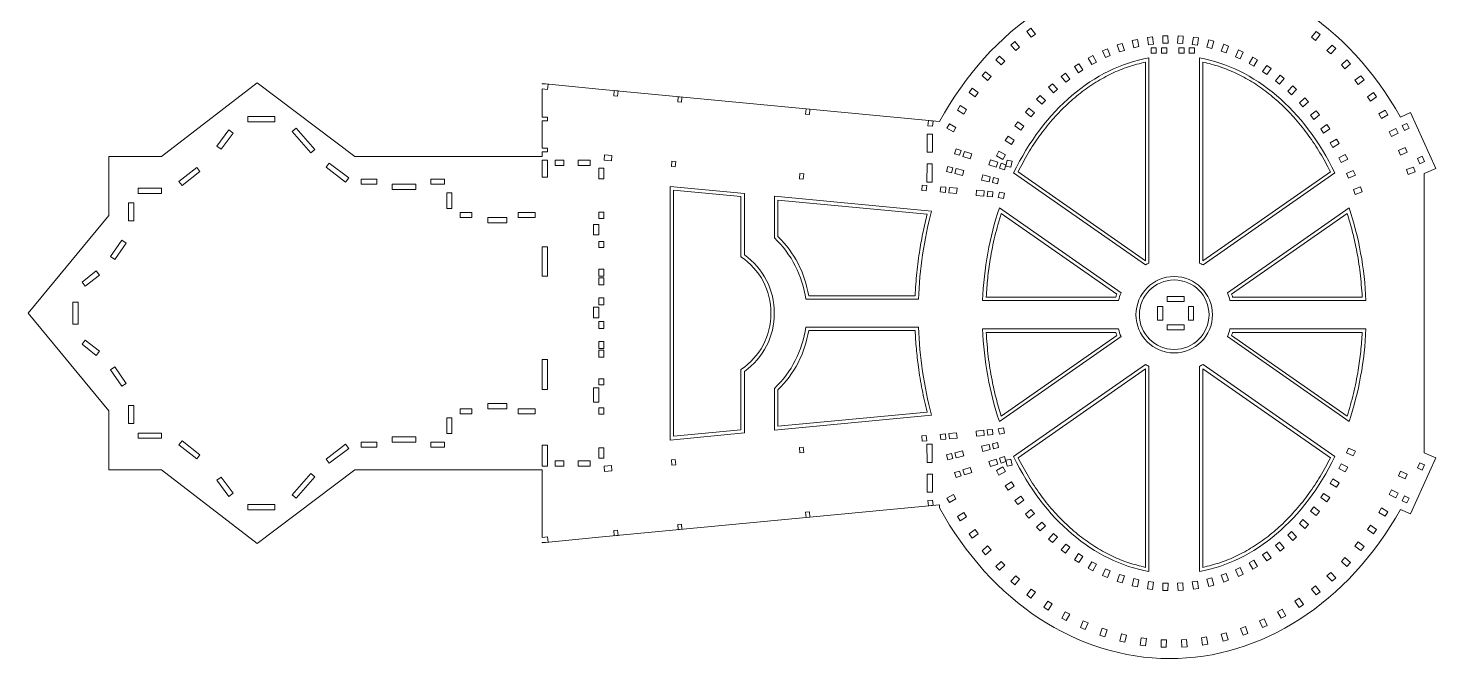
# Model space of a CAD drawing. Header units: millimetres. Extents: x -287 to 524, y -313 to 557.
# Drawn here: x -287 to 524, y -313 to 51 of the extents above; entities that cross this region are included whole.
import ezdxf

# ---------------------------------------------------------------- set-up
doc = ezdxf.new("R2010")
doc.units = ezdxf.units.MM

msp = doc.modelspace()

# ---------------------------------------------------------------- linework, layer by layer
at = {"color": 7, "linetype": 'Continuous', "lineweight": 15}
for p, q in [((288.62, 48.88), (291.01, 50.71)), ((291.2, 45.51), (288.62, 48.88)), ((291.01, 50.71), (293.59, 47.33)), ((452.53, 45.6), (455.23, 48.89)), ((455.23, 48.89), (457.55, 46.99)), ((279.41, 41.02), (281.65, 43.02)), ((282.24, 37.85), (279.41, 41.02)), ((281.65, 43.02), (284.48, 39.85)), ((293.59, 47.33), (291.2, 45.51)), ((340.72, 41.04), (343.57, 41.96)), ((342.02, 37), (340.72, 41.04)), ((343.57, 41.96), (344.88, 37.92)), ((349.34, 43.62), (352.27, 44.28)), ((350.27, 39.48), (349.34, 43.62)), ((352.27, 44.28), (353.2, 40.13)), ((358.09, 45.38), (361.06, 45.76)), ((358.62, 41.16), (358.09, 45.38)), ((361.6, 41.54), (358.62, 41.16)), ((361.06, 45.76), (361.6, 41.54)), ((366.91, 46.29), (369.91, 46.38)), ((367.04, 42.04), (366.91, 46.29)), ((370.04, 42.13), (367.04, 42.04)), ((369.91, 46.38), (370.04, 42.13)), ((375.49, 42.11), (375.77, 46.35)), ((378.48, 41.91), (375.49, 42.11)), ((375.77, 46.35), (378.76, 46.16)), ((378.76, 46.16), (378.48, 41.91)), ((383.93, 41.37), (384.61, 45.56)), ((386.89, 40.89), (383.93, 41.37)), ((384.61, 45.56), (387.57, 45.08)), ((387.57, 45.08), (386.89, 40.89)), ((392.31, 39.81), (393.39, 43.93)), ((393.39, 43.93), (396.29, 43.17)), ((396.29, 43.17), (395.21, 39.05)), ((400.6, 37.45), (402.05, 41.45)), ((402.05, 41.45), (404.87, 40.42)), ((454.85, 43.7), (452.53, 45.6)), ((457.55, 46.99), (454.85, 43.7)), ((461.49, 37.93), (464.42, 41.01)), ((464.42, 41.01), (466.59, 38.93)), ((270.8, 32.49), (272.89, 34.64)), ((273.85, 29.53), (270.8, 32.49)), ((272.89, 34.64), (275.94, 31.68)), ((284.48, 39.85), (282.24, 37.85)), ((324.04, 33.48), (326.68, 34.89)), ((326.03, 29.73), (324.04, 33.48)), ((326.68, 34.89), (328.68, 31.14)), ((332.27, 37.65), (335.03, 38.83)), ((333.93, 33.74), (332.27, 37.65)), ((336.69, 34.92), (333.93, 33.74)), ((335.03, 38.83), (336.69, 34.92)), ((344.88, 37.92), (342.02, 37)), ((353.2, 40.13), (350.27, 39.48)), ((358.97, -84.72), (358.97, 33.6)), ((363.17, 39.39), (360.17, 39.39)), ((360.17, 39.39), (360.17, 36.39)), ((360.17, 36.39), (363.17, 36.39)), ((363.17, 36.39), (363.17, 39.39)), ((369.17, 39.39), (366.17, 39.39)), ((366.17, 39.39), (366.17, 36.39)), ((366.17, 36.39), (369.17, 36.39)), ((369.17, 36.39), (369.17, 39.39)), ((379.17, 39.39), (376.17, 39.39)), ((376.17, 39.39), (376.17, 36.39)), ((376.17, 36.39), (379.17, 36.39)), ((379.17, 36.39), (379.17, 39.39)), ((385.17, 39.39), (382.17, 39.39)), ((382.17, 39.39), (382.17, 36.39)), ((382.17, 36.39), (385.17, 36.39)), ((385.17, 36.39), (385.17, 39.39)), ((388.07, 33.6), (388.07, -84.72)), ((395.21, 39.05), (392.31, 39.81)), ((403.42, 36.43), (400.6, 37.45)), ((404.87, 40.42), (403.42, 36.43)), ((408.75, 34.3), (410.55, 38.15)), ((411.46, 33.03), (408.75, 34.3)), ((410.55, 38.15), (413.27, 36.88)), ((413.27, 36.88), (411.46, 33.03)), ((416.7, 30.38), (418.83, 34.06)), ((418.83, 34.06), (421.43, 32.56)), ((421.43, 32.56), (419.3, 28.88)), ((463.66, 35.86), (461.49, 37.93)), ((466.59, 38.93), (463.66, 35.86)), ((469.87, 29.6), (473.02, 32.45)), ((473.02, 32.45), (475.03, 30.23)), ((262.8, 23.35), (264.73, 25.64)), ((264.73, 25.64), (267.98, 22.9)), ((275.94, 31.68), (273.85, 29.53)), ((308.43, 22.95), (310.81, 24.77)), ((310.81, 24.77), (313.39, 21.39)), ((316.08, 28.57), (318.6, 30.19)), ((318.38, 24.99), (316.08, 28.57)), ((320.9, 26.62), (318.38, 24.99)), ((318.6, 30.19), (320.9, 26.62)), ((328.68, 31.14), (326.03, 29.73)), ((356.97, -83.39), (356.97, 31.17)), ((390.07, 31.17), (390.07, -83.39)), ((419.3, 28.88), (416.7, 30.38)), ((424.42, 25.72), (426.84, 29.21)), ((426.88, 24.01), (424.42, 25.72)), ((426.84, 29.21), (429.31, 27.5)), ((429.31, 27.5), (426.88, 24.01)), ((471.88, 27.37), (469.87, 29.6)), ((475.03, 30.23), (471.88, 27.37)), ((-154.77, 19.26), (-209.92, -23.19)), ((-98.43, -23.19), (-154.77, 19.26)), ((9.46, 18.79), (9.46, 18.7)), ((42.03, 15.61), (9.46, 18.79)), ((12.81, 18.38), (9.46, 18.7)), ((12.52, 15.39), (12.81, 18.38)), ((266.05, 20.61), (262.8, 23.35)), ((267.98, 22.9), (266.05, 20.61)), ((301.14, 16.67), (303.38, 18.66)), ((303.97, 13.49), (301.14, 16.67)), ((303.38, 18.66), (306.21, 15.49)), ((311.01, 19.57), (308.43, 22.95)), ((313.39, 21.39), (311.01, 19.57)), ((431.85, 20.35), (434.54, 23.64)), ((434.17, 18.45), (431.85, 20.35)), ((436.86, 21.74), (434.17, 18.45)), ((434.54, 23.64), (436.86, 21.74)), ((438.95, 14.33), (441.88, 17.4)), ((441.88, 17.4), (444.05, 15.33)), ((477.65, 20.66), (481, 23.29)), ((479.51, 18.3), (477.65, 20.66)), ((482.85, 20.93), (479.51, 18.3)), ((481, 23.29), (482.85, 20.93)), ((9.46, 15.69), (9.46, -0.5)), ((9.46, 15.69), (12.52, 15.39)), ((42.03, 15.59), (42.03, 15.61)), ((42.03, 15.59), (238.34, -3.15)), ((50.95, 14.73), (50.67, 11.75)), ((50.67, 11.75), (52.85, 11.54)), ((53.13, 14.53), (50.95, 14.73)), ((52.85, 11.54), (53.13, 14.53)), ((87.78, 11.21), (87.5, 8.23)), ((87.5, 8.23), (89.68, 8.02)), ((89.96, 11.01), (87.78, 11.21)), ((89.68, 8.02), (89.96, 11.01)), ((255.42, 13.68), (257.2, 16.1)), ((258.85, 11.16), (255.42, 13.68)), ((257.2, 16.1), (260.62, 13.58)), ((260.62, 13.58), (258.85, 11.16)), ((294.24, 9.77), (296.32, 11.93)), ((297.29, 6.82), (294.24, 9.77)), ((296.32, 11.93), (299.38, 8.97)), ((299.38, 8.97), (297.29, 6.82)), ((306.21, 15.49), (303.97, 13.49)), ((441.12, 12.26), (438.95, 14.33)), ((444.05, 15.33), (441.12, 12.26)), ((445.68, 7.69), (448.83, 10.54)), ((450.84, 8.32), (447.69, 5.46)), ((448.83, 10.54), (450.84, 8.32)), ((484.83, 11.19), (488.34, 13.59)), ((486.53, 8.71), (484.83, 11.19)), ((490.03, 11.12), (486.53, 8.71)), ((488.34, 13.59), (490.03, 11.12)), ((161.45, 4.17), (161.16, 1.19)), ((161.16, 1.19), (163.34, 0.98)), ((163.63, 3.97), (161.45, 4.17)), ((163.34, 0.98), (163.63, 3.97)), ((248.68, 3.53), (250.3, 6.06)), ((252.26, 1.24), (248.68, 3.53)), ((250.3, 6.06), (253.88, 3.77)), ((253.88, 3.77), (252.26, 1.24)), ((287.76, 2.32), (289.69, 4.62)), ((291.01, -0.42), (287.76, 2.32)), ((289.69, 4.62), (292.94, 1.88)), ((292.94, 1.88), (291.01, -0.42)), ((447.69, 5.46), (445.68, 7.69)), ((452.01, 0.48), (455.35, 3.11)), ((453.86, -1.88), (452.01, 0.48)), ((457.2, 0.75), (453.86, -1.88)), ((455.35, 3.11), (457.2, 0.75)), ((491.39, 1.25), (495.04, 3.42)), ((492.92, -1.33), (491.39, 1.25)), ((496.58, 0.85), (492.92, -1.33)), ((495.04, 3.42), (496.58, 0.85)), ((509.53, 2.09), (503.81, -0.51)), ((524.22, -30.13), (509.53, 2.09)), ((-177.88, -17.26), (-171.04, -7.96)), ((-171.04, -7.96), (-168.62, -9.74)), ((-160.04, -3.25), (-160.04, -0.25)), ((-160.04, -0.25), (-144.55, -0.25)), ((-144.55, -3.25), (-160.04, -3.25)), ((-144.55, -0.25), (-144.55, -3.25)), ((-134.6, -8.88), (-132.36, -6.89)), ((-132.36, -6.89), (-121.5, -19.17)), ((12.46, -0.5), (9.46, -0.5)), ((9.46, -2.69), (9.46, -18.38)), ((9.46, -2.69), (12.46, -2.69)), ((12.46, -2.69), (12.46, -0.5)), ((231.94, -2.56), (231.65, -5.55)), ((231.65, -5.55), (234.31, -5.8)), ((234.59, -2.82), (231.94, -2.56)), ((234.31, -5.8), (234.59, -2.82)), ((242.58, -7.02), (244.04, -4.4)), ((246.3, -9.09), (242.58, -7.02)), ((244.04, -4.4), (247.75, -6.47)), ((247.75, -6.47), (246.3, -9.09)), ((281.73, -5.64), (283.5, -3.22)), ((285.15, -8.16), (281.73, -5.64)), ((283.5, -3.22), (286.93, -5.74)), ((286.93, -5.74), (285.15, -8.16)), ((457.9, -7.25), (461.41, -4.84)), ((459.6, -9.72), (457.9, -7.25)), ((463.1, -7.32), (459.6, -9.72)), ((461.41, -4.84), (463.1, -7.32)), ((497.32, -9.1), (501.1, -7.16)), ((501.1, -7.16), (502.48, -9.82)), ((507.52, -4.16), (504.8, -5.42)), ((504.8, -5.42), (506.09, -8.21)), ((506.09, -8.21), (508.81, -6.95)), ((508.81, -6.95), (507.52, -4.16)), ((-168.62, -9.74), (-175.47, -19.03)), ((-123.75, -21.16), (-134.6, -8.88)), ((231.3, -10.31), (231.21, -20.75)), ((234.3, -10.34), (231.3, -10.31)), ((234.21, -20.77), (234.3, -10.34)), ((276.17, -14.06), (277.78, -11.54)), ((279.75, -16.36), (276.17, -14.06)), ((277.78, -11.54), (281.36, -13.83)), ((281.36, -13.83), (279.75, -16.36)), ((463.34, -15.43), (466.99, -13.26)), ((464.87, -18.01), (463.34, -15.43)), ((468.53, -15.84), (464.87, -18.01)), ((466.99, -13.26), (468.53, -15.84)), ((498.7, -11.77), (497.32, -9.1)), ((502.48, -9.82), (498.7, -11.77)), ((-240.17, -23.19), (-240.17, -57.24)), ((-209.92, -23.19), (-240.17, -23.19)), ((-175.47, -19.03), (-177.88, -17.26)), ((-121.5, -19.17), (-123.75, -21.16)), ((9.46, -23.19), (-98.43, -23.19)), ((12.46, -18.38), (9.46, -18.38)), ((9.46, -20.57), (9.46, -23.19)), ((9.46, -20.57), (12.46, -20.57)), ((12.46, -20.57), (12.46, -18.38)), ((45.41, -22.32), (45.13, -25.31)), ((49.57, -22.72), (45.41, -22.32)), ((49.29, -25.71), (49.57, -22.72)), ((231.21, -20.75), (234.21, -20.77)), ((247.91, -18.81), (246.99, -21.67)), ((246.99, -21.67), (249.85, -22.59)), ((250.76, -19.73), (247.91, -18.81)), ((249.85, -22.59), (250.76, -19.73)), ((252.64, -20.33), (251.73, -23.19)), ((251.73, -23.19), (255.96, -24.55)), ((256.88, -21.69), (252.64, -20.33)), ((255.96, -24.55), (256.88, -21.69)), ((271.1, -22.89), (272.56, -20.27)), ((274.81, -24.96), (271.1, -22.89)), ((272.56, -20.27), (276.27, -22.34)), ((276.27, -22.34), (274.81, -24.96)), ((468.3, -24.04), (472.08, -22.09)), ((469.68, -26.7), (468.3, -24.04)), ((472.08, -22.09), (473.46, -24.76)), ((502.63, -19.81), (506.52, -18.09)), ((503.84, -22.56), (502.63, -19.81)), ((507.73, -20.84), (503.84, -22.56)), ((506.52, -18.09), (507.73, -20.84)), ((516.29, -23.1), (513.56, -24.36)), ((517.7, -26.14), (516.29, -23.1)), ((-199.8, -37.67), (-189.52, -29.62)), ((-187.67, -31.98), (-197.95, -40.04)), ((-189.52, -29.62), (-187.67, -31.98)), ((-115.07, -29.44), (-113.25, -27.06)), ((-103.82, -38.04), (-115.07, -29.44)), ((-113.25, -27.06), (-102, -35.66)), ((12.46, -25.44), (9.46, -25.44)), ((9.46, -25.44), (9.46, -35.17)), ((12.46, -35.17), (12.46, -25.44)), ((21.95, -25.44), (16.93, -25.44)), ((16.93, -28.43), (16.93, -25.44)), ((21.95, -28.43), (16.93, -28.43)), ((21.95, -28.43), (21.95, -25.44)), ((37.01, -25.44), (30.18, -25.44)), ((30.18, -28.43), (30.18, -25.44)), ((37.01, -28.43), (30.18, -28.43)), ((37.01, -28.43), (37.01, -25.44)), ((45.03, -29.97), (42.03, -29.97)), ((42.03, -29.97), (42.03, -36.05)), ((45.03, -36.05), (45.03, -29.97)), ((45.13, -25.31), (49.29, -25.71)), ((84.22, -26.03), (83.94, -29.02)), ((83.94, -29.02), (86.12, -29.23)), ((86.4, -26.24), (84.22, -26.03)), ((86.12, -29.23), (86.4, -26.24)), ((231.16, -27.55), (231.07, -37.98)), ((234.16, -27.57), (231.16, -27.55)), ((234.07, -38.01), (234.16, -27.57)), ((243.11, -29.04), (242.4, -31.96)), ((242.4, -31.96), (245.31, -32.66)), ((246.02, -29.75), (243.11, -29.04)), ((245.31, -32.66), (246.02, -29.75)), ((247.94, -30.21), (247.23, -33.13)), ((252.26, -31.26), (247.94, -30.21)), ((251.55, -34.18), (252.26, -31.26)), ((267.63, -25.14), (266.72, -28)), ((266.72, -28), (270.95, -29.35)), ((271.87, -26.5), (267.63, -25.14)), ((270.95, -29.35), (271.87, -26.5)), ((273.75, -27.1), (272.83, -29.96)), ((272.83, -29.96), (275.69, -30.87)), ((276.6, -28.02), (273.75, -27.1)), ((275.69, -30.87), (276.6, -28.02)), ((277.24, -25.37), (276.43, -28.83)), ((276.43, -28.83), (279.35, -29.51)), ((280.16, -26.05), (277.24, -25.37)), ((279.35, -29.51), (280.16, -26.05)), ((283.53, -32.07), (356.97, -83.39)), ((390.07, -83.39), (463.5, -32.07)), ((473.46, -24.76), (469.68, -26.7)), ((472.78, -33), (476.67, -31.29)), ((476.67, -31.29), (477.88, -34.03)), ((511.29, -29.34), (507.31, -30.83)), ((507.31, -30.83), (508.36, -33.64)), ((512.34, -32.15), (508.36, -33.64)), ((511.29, -29.34), (512.34, -32.15)), ((513.56, -24.36), (514.97, -27.4)), ((514.97, -27.4), (517.7, -26.14)), ((517.57, -33.16), (524.22, -30.13)), ((-197.95, -40.04), (-199.8, -37.67)), ((-102, -35.66), (-103.82, -38.04)), ((-94.8, -39.28), (-94.8, -36.28)), ((-94.8, -36.28), (-85.77, -36.28)), ((-85.77, -39.28), (-94.8, -39.28)), ((-85.77, -36.28), (-85.77, -39.28)), ((-77.01, -42.28), (-77.01, -39.28)), ((-77.01, -39.28), (-63.26, -39.28)), ((-63.26, -39.28), (-63.26, -42.28)), ((-54.73, -39.28), (-54.73, -36.28)), ((-54.73, -36.28), (-46.84, -36.29)), ((-46.84, -39.29), (-54.73, -39.28)), ((-46.84, -36.29), (-46.84, -39.29)), ((9.46, -35.17), (12.46, -35.17)), ((42.03, -36.05), (45.03, -36.05)), ((125.92, -44.56), (83.14, -40.47)), ((83.14, -40.47), (83.14, -186.75)), ((157.9, -33.07), (157.61, -36.06)), ((157.61, -36.06), (159.78, -36.27)), ((160.07, -33.28), (157.9, -33.07)), ((159.78, -36.27), (160.07, -33.28)), ((228.38, -39.81), (228.09, -42.8)), ((230.92, -40.05), (228.38, -39.81)), ((230.63, -43.04), (230.92, -40.05)), ((231.07, -37.98), (234.07, -38.01)), ((247.23, -33.13), (251.55, -34.18)), ((263.24, -33.92), (262.53, -36.84)), ((262.53, -36.84), (266.85, -37.89)), ((267.56, -34.97), (263.24, -33.92)), ((266.85, -37.89), (267.56, -34.97)), ((269.48, -35.44), (268.77, -38.35)), ((268.77, -38.35), (271.69, -39.06)), ((272.39, -36.14), (269.48, -35.44)), ((271.69, -39.06), (272.39, -36.14)), ((280.98, -32.73), (356.93, -85.81)), ((390.1, -85.81), (466.05, -32.73)), ((473.99, -35.75), (472.78, -33)), ((477.88, -34.03), (473.99, -35.75)), ((517.57, -194.06), (517.57, -33.16)), ((-223.25, -44.51), (-223.25, -41.51)), ((-223.25, -41.51), (-209.85, -41.51)), ((-209.85, -44.51), (-223.25, -44.51)), ((-209.85, -41.51), (-209.85, -44.51)), ((-63.26, -42.28), (-77.01, -42.28)), ((-45.54, -44.16), (-42.54, -44.16)), ((-45.54, -53.31), (-45.54, -44.16)), ((-42.54, -44.16), (-42.54, -53.31)), ((85.14, -42.67), (85.14, -184.55)), ((123.92, -46.37), (85.14, -42.67)), ((123.92, -81.12), (123.92, -46.37)), ((125.92, -80.06), (125.92, -44.56)), ((233.73, -54.85), (143.18, -46.2)), ((143.18, -46.2), (143.18, -70.26)), ((145.18, -48.4), (145.18, -69.41)), ((231.2, -56.61), (145.18, -48.4)), ((228.09, -42.8), (230.63, -43.04)), ((239.05, -40.7), (238.77, -43.69)), ((238.77, -43.69), (241.75, -43.98)), ((242.04, -40.99), (239.05, -40.7)), ((241.75, -43.98), (242.04, -40.99)), ((244.01, -41.18), (243.72, -44.17)), ((243.72, -44.17), (248.15, -44.59)), ((248.43, -41.6), (244.01, -41.18)), ((248.15, -44.59), (248.43, -41.6)), ((259.68, -42.68), (259.39, -45.67)), ((259.39, -45.67), (263.82, -46.09)), ((264.1, -43.1), (259.68, -42.68)), ((263.82, -46.09), (264.1, -43.1)), ((266.07, -43.29), (265.78, -46.28)), ((265.78, -46.28), (268.77, -46.56)), ((269.05, -43.58), (266.07, -43.29)), ((268.77, -46.56), (269.05, -43.58)), ((272.92, -43.78), (272.19, -46.89)), ((272.19, -46.89), (275.11, -47.58)), ((275.84, -44.46), (272.92, -43.78)), ((275.11, -47.58), (275.84, -44.46)), ((480.73, -40.8), (476.75, -42.29)), ((476.75, -42.29), (477.8, -45.1)), ((481.78, -43.61), (477.8, -45.1)), ((480.73, -40.8), (481.78, -43.61)), ((-228.77, -49.96), (-225.77, -49.96)), ((-228.77, -60.37), (-228.77, -49.96)), ((-225.77, -49.96), (-225.77, -60.37)), ((-42.54, -53.31), (-45.54, -53.31)), ((-37.82, -58.51), (-37.82, -55.51)), ((-37.82, -55.51), (-31.14, -55.51)), ((-31.14, -55.51), (-31.14, -58.51)), ((-4.34, -58.51), (-4.34, -55.51)), ((-4.34, -55.51), (5.48, -55.51)), ((5.48, -55.51), (5.48, -58.51)), ((45.03, -55.3), (42.03, -55.3)), ((42.03, -55.3), (42.03, -59.11)), ((45.03, -59.11), (45.03, -55.3)), ((342.87, -101.87), (272.79, -52.89)), ((340.45, -102.61), (273.86, -56.07)), ((474.24, -52.89), (404.16, -101.87)), ((473.18, -56.07), (406.59, -102.61)), ((-240.17, -57.24), (-286.66, -113.61)), ((-225.77, -60.37), (-228.77, -60.37)), ((-31.14, -58.51), (-37.82, -58.51)), ((-21.85, -61.51), (-21.85, -58.51)), ((-21.85, -58.51), (-10.98, -58.51)), ((-10.98, -61.51), (-21.85, -61.51)), ((-10.98, -58.51), (-10.98, -61.51)), ((5.48, -58.51), (-4.34, -58.51)), ((39.03, -62.4), (39.03, -68.53)), ((42.03, -62.4), (39.03, -62.4)), ((42.03, -59.11), (45.03, -59.11)), ((42.03, -68.53), (42.03, -62.4)), ((-239.22, -80.91), (-232.66, -71.44)), ((-232.66, -71.44), (-230.2, -73.15)), ((39.03, -68.53), (42.03, -68.53)), ((45.03, -72.3), (42.03, -72.3)), ((42.03, -72.3), (42.03, -75.73)), ((45.03, -75.73), (45.03, -72.3)), ((-236.76, -82.62), (-239.22, -80.91)), ((-230.2, -73.15), (-236.76, -82.62)), ((12.46, -75.44), (9.46, -75.44)), ((9.46, -75.44), (9.46, -92.18)), ((12.46, -92.18), (12.46, -75.44)), ((42.03, -75.73), (45.03, -75.73)), ((45.03, -88.15), (42.03, -88.15)), ((42.03, -88.15), (42.03, -92.22)), ((45.03, -92.22), (45.03, -88.15)), ((-255.62, -95.7), (-247.43, -89.28)), ((-253.77, -98.06), (-255.62, -95.7)), ((-245.58, -91.64), (-253.77, -98.06)), ((-247.43, -89.28), (-245.58, -91.64)), ((9.46, -92.18), (12.46, -92.18)), ((42.03, -92.22), (45.03, -92.22)), ((45.03, -93.2), (42.03, -93.2)), ((42.03, -93.2), (42.03, -97.27)), ((42.03, -97.27), (45.03, -97.27)), ((45.03, -97.27), (45.03, -93.2)), ((45.03, -104.81), (42.03, -104.81)), ((42.03, -104.81), (42.03, -108.88)), ((45.03, -108.88), (45.03, -104.81)), ((162.96, -103.6), (224.26, -103.6)), ((265.21, -104.29), (339.89, -104.29)), ((369.53, -103.96), (369.53, -106.96)), ((379.19, -103.96), (369.53, -103.96)), ((379.19, -106.96), (379.19, -103.96)), ((407.14, -104.29), (481.82, -104.29)), ((-257.93, -107.18), (-260.93, -107.18)), ((-260.93, -107.18), (-260.93, -120.04)), ((-257.93, -120.04), (-257.93, -107.18)), ((39.03, -110.06), (39.03, -116.24)), ((42.03, -110.06), (39.03, -110.06)), ((42.03, -108.88), (45.03, -108.88)), ((42.03, -116.24), (42.03, -110.06)), ((161.23, -105.6), (226.17, -105.6)), ((263.12, -106.29), (341.41, -106.29)), ((366.95, -109.67), (363.95, -109.67)), ((363.95, -109.67), (363.95, -117.69)), ((366.95, -117.69), (366.95, -109.67)), ((369.53, -106.96), (379.19, -106.96)), ((384.71, -109.67), (381.71, -109.67)), ((381.71, -109.67), (381.71, -117.69)), ((384.71, -117.69), (384.71, -109.67)), ((405.63, -106.29), (483.91, -106.29)), ((-286.66, -113.61), (-240.17, -169.98)), ((-257.93, -120.04), (-260.93, -120.04)), ((39.03, -116.24), (42.03, -116.24)), ((45.03, -118.35), (42.03, -118.35)), ((42.03, -118.35), (42.03, -122.41)), ((45.03, -122.41), (45.03, -118.35)), ((226.17, -121.62), (161.23, -121.62)), ((363.95, -117.69), (366.95, -117.69)), ((379.19, -120.26), (369.53, -120.26)), ((369.53, -120.26), (369.53, -123.26)), ((379.19, -123.26), (379.19, -120.26)), ((381.71, -117.69), (384.71, -117.69)), ((-253.77, -129.16), (-255.62, -131.52)), ((-245.58, -135.58), (-253.77, -129.16)), ((42.03, -122.41), (45.03, -122.41)), ((224.26, -123.62), (162.96, -123.62)), ((341.41, -122.71), (263.12, -122.71)), ((339.89, -124.71), (265.21, -124.71)), ((272.79, -176.12), (342.87, -127.13)), ((273.86, -172.93), (340.45, -126.39)), ((369.53, -123.26), (379.19, -123.26)), ((404.16, -127.13), (474.24, -176.12)), ((483.91, -122.71), (405.63, -122.71)), ((406.59, -126.39), (473.18, -172.93)), ((481.82, -124.71), (407.14, -124.71)), ((-255.62, -131.52), (-247.43, -137.94)), ((-247.43, -137.94), (-245.58, -135.58)), ((45.03, -129.95), (42.03, -129.95)), ((42.03, -129.95), (42.03, -134.02)), ((42.03, -134.02), (45.03, -134.02)), ((45.03, -135.01), (42.03, -135.01)), ((42.03, -135.01), (42.03, -139.07)), ((45.03, -134.02), (45.03, -129.95)), ((45.03, -139.07), (45.03, -135.01)), ((-236.76, -144.6), (-239.22, -146.31)), ((-230.2, -154.07), (-236.76, -144.6)), ((12.46, -140.4), (9.46, -140.4)), ((9.46, -140.4), (9.46, -157.55)), ((12.46, -157.55), (12.46, -140.4)), ((42.03, -139.07), (45.03, -139.07)), ((356.93, -143.2), (280.98, -196.28)), ((356.97, -145.61), (283.53, -196.93)), ((356.97, -260.18), (356.97, -145.61)), ((358.97, -262.6), (358.97, -144.28)), ((388.07, -144.28), (388.07, -262.6)), ((463.5, -196.93), (390.07, -145.61)), ((390.07, -145.61), (390.07, -260.18)), ((466.05, -196.28), (390.1, -143.2)), ((-239.22, -146.31), (-232.66, -155.78)), ((45.03, -151.49), (42.03, -151.49)), ((42.03, -151.49), (42.03, -154.92)), ((45.03, -154.92), (45.03, -151.49)), ((123.92, -180.85), (123.92, -146.1)), ((125.92, -182.67), (125.92, -147.16)), ((-232.66, -155.78), (-230.2, -154.07)), ((9.46, -157.55), (12.46, -157.55)), ((39.03, -156.6), (39.03, -164.92)), ((42.03, -156.6), (39.03, -156.6)), ((42.03, -154.92), (45.03, -154.92)), ((42.03, -164.92), (42.03, -156.6)), ((143.18, -156.96), (143.18, -181.02)), ((145.18, -157.81), (145.18, -178.82)), ((-240.17, -169.98), (-240.17, -204.03)), ((-225.77, -166.85), (-228.77, -166.85)), ((-228.77, -166.85), (-228.77, -177.26)), ((-225.77, -177.26), (-225.77, -166.85)), ((-37.82, -168.71), (-37.82, -171.71)), ((-31.14, -168.71), (-37.82, -168.71)), ((-31.14, -171.71), (-31.14, -168.71)), ((-21.85, -165.71), (-21.85, -168.71)), ((-10.98, -165.71), (-21.85, -165.71)), ((-21.85, -168.71), (-10.98, -168.71)), ((-10.98, -168.71), (-10.98, -165.71)), ((-4.34, -168.71), (-4.34, -171.71)), ((5.48, -168.71), (-4.34, -168.71)), ((5.48, -171.71), (5.48, -168.71)), ((39.03, -164.92), (42.03, -164.92)), ((45.03, -168.11), (42.03, -168.11)), ((42.03, -168.11), (42.03, -171.93)), ((45.03, -171.93), (45.03, -168.11)), ((-228.77, -177.26), (-225.77, -177.26)), ((-42.54, -173.91), (-45.54, -173.91)), ((-45.54, -173.91), (-45.54, -183.07)), ((-42.54, -183.07), (-42.54, -173.91)), ((-37.82, -171.71), (-31.14, -171.71)), ((-4.34, -171.71), (5.48, -171.71)), ((42.03, -171.93), (45.03, -171.93)), ((143.18, -181.02), (233.73, -172.38)), ((145.18, -178.82), (231.2, -170.61)), ((-223.25, -182.71), (-223.25, -185.71)), ((-209.85, -182.71), (-223.25, -182.71)), ((-223.25, -185.71), (-209.85, -185.71)), ((-209.85, -185.71), (-209.85, -182.71)), ((-77.01, -184.94), (-77.01, -187.94)), ((-63.26, -184.94), (-77.01, -184.94)), ((-63.26, -187.94), (-63.26, -184.94)), ((-45.54, -183.07), (-42.54, -183.07)), ((83.14, -186.75), (125.92, -182.67)), ((85.14, -184.55), (123.92, -180.85)), ((228.09, -184.43), (230.63, -184.18)), ((228.38, -187.41), (228.09, -184.43)), ((230.63, -184.18), (230.92, -187.17)), ((238.77, -183.53), (241.75, -183.24)), ((239.05, -186.52), (238.77, -183.53)), ((242.04, -186.23), (239.05, -186.52)), ((241.75, -183.24), (242.04, -186.23)), ((243.72, -183.06), (248.15, -182.63)), ((244.01, -186.04), (243.72, -183.06)), ((248.43, -185.62), (244.01, -186.04)), ((248.15, -182.63), (248.43, -185.62)), ((259.39, -181.56), (263.82, -181.13)), ((259.68, -184.54), (259.39, -181.56)), ((264.1, -184.12), (259.68, -184.54)), ((263.82, -181.13), (264.1, -184.12)), ((265.78, -180.94), (268.77, -180.66)), ((266.07, -183.93), (265.78, -180.94)), ((269.05, -183.64), (266.07, -183.93)), ((268.77, -180.66), (269.05, -183.64)), ((272.19, -180.33), (275.11, -179.64)), ((272.92, -183.45), (272.19, -180.33)), ((275.84, -182.76), (272.92, -183.45)), ((275.11, -179.64), (275.84, -182.76)), ((-197.95, -187.19), (-199.8, -189.55)), ((-199.8, -189.55), (-189.52, -197.61)), ((-187.67, -195.24), (-197.95, -187.19)), ((-103.82, -189.18), (-115.07, -197.78)), ((-113.25, -200.16), (-102, -191.56)), ((-102, -191.56), (-103.82, -189.18)), ((-94.8, -187.94), (-94.8, -190.94)), ((-85.77, -187.94), (-94.8, -187.94)), ((-94.8, -190.94), (-85.77, -190.94)), ((-85.77, -190.94), (-85.77, -187.94)), ((-77.01, -187.94), (-63.26, -187.94)), ((-46.84, -187.93), (-54.73, -187.94)), ((-54.73, -187.94), (-54.73, -190.94)), ((-54.73, -190.94), (-46.84, -190.93)), ((-46.84, -190.93), (-46.84, -187.93)), ((12.46, -189.67), (9.46, -189.67)), ((9.46, -189.67), (9.46, -201.79)), ((12.46, -201.79), (12.46, -189.67)), ((45.03, -191.17), (42.03, -191.17)), ((42.03, -191.17), (42.03, -197.25)), ((45.03, -197.25), (45.03, -191.17)), ((157.61, -191.16), (159.78, -190.96)), ((157.9, -194.15), (157.61, -191.16)), ((160.07, -193.94), (157.9, -194.15)), ((159.78, -190.96), (160.07, -193.94)), ((230.92, -187.17), (228.38, -187.41)), ((231.07, -189.24), (234.07, -189.21)), ((231.16, -199.67), (231.07, -189.24)), ((234.07, -189.21), (234.16, -199.65)), ((242.4, -195.27), (245.31, -194.56)), ((245.31, -194.56), (246.02, -197.47)), ((247.23, -194.09), (251.55, -193.05)), ((247.94, -197.01), (247.23, -194.09)), ((251.55, -193.05), (252.26, -195.96)), ((262.53, -190.38), (266.85, -189.33)), ((263.24, -193.3), (262.53, -190.38)), ((267.56, -192.25), (263.24, -193.3)), ((266.85, -189.33), (267.56, -192.25)), ((268.77, -188.87), (271.69, -188.16)), ((269.48, -191.79), (268.77, -188.87)), ((272.39, -191.08), (269.48, -191.79)), ((271.69, -188.16), (272.39, -191.08)), ((473.99, -191.47), (472.78, -194.22)), ((472.78, -194.22), (476.67, -195.94)), ((477.88, -193.19), (473.99, -191.47)), ((476.67, -195.94), (477.88, -193.19)), ((524.22, -197.1), (517.57, -194.06)), ((-189.52, -197.61), (-187.67, -195.24)), ((-115.07, -197.78), (-113.25, -200.16)), ((9.46, -201.79), (12.46, -201.79)), ((16.93, -198.79), (16.93, -201.79)), ((21.95, -198.79), (16.93, -198.79)), ((21.95, -201.79), (16.93, -201.79)), ((21.95, -198.79), (21.95, -201.79)), ((30.18, -198.79), (30.18, -201.79)), ((37.01, -198.79), (30.18, -198.79)), ((37.01, -201.79), (30.18, -201.79)), ((37.01, -198.79), (37.01, -201.79)), ((42.03, -197.25), (45.03, -197.25)), ((45.13, -201.91), (49.29, -201.52)), ((45.41, -204.9), (45.13, -201.91)), ((49.29, -201.52), (49.57, -204.5)), ((83.94, -198.2), (86.12, -198)), ((84.22, -201.19), (83.94, -198.2)), ((86.4, -200.98), (84.22, -201.19)), ((86.12, -198), (86.4, -200.98)), ((234.16, -199.65), (231.16, -199.67)), ((243.11, -198.18), (242.4, -195.27)), ((246.02, -197.47), (243.11, -198.18)), ((252.26, -195.96), (247.94, -197.01)), ((251.73, -204.03), (255.96, -202.68)), ((255.96, -202.68), (256.88, -205.53)), ((266.72, -199.23), (270.95, -197.87)), ((267.63, -202.08), (266.72, -199.23)), ((271.87, -200.72), (267.63, -202.08)), ((270.95, -197.87), (271.87, -200.72)), ((274.81, -202.26), (271.1, -204.33)), ((272.83, -197.26), (275.69, -196.35)), ((273.75, -200.12), (272.83, -197.26)), ((276.6, -199.21), (273.75, -200.12)), ((276.27, -204.88), (274.81, -202.26)), ((275.69, -196.35), (276.6, -199.21)), ((276.43, -198.4), (279.35, -197.71)), ((277.24, -201.86), (276.43, -198.4)), ((280.16, -201.17), (277.24, -201.86)), ((279.35, -197.71), (280.16, -201.17)), ((469.68, -200.52), (468.3, -203.19)), ((473.46, -202.46), (469.68, -200.52)), ((472.08, -205.13), (473.46, -202.46)), ((509.53, -229.32), (524.22, -197.1)), ((513.56, -202.86), (514.97, -199.82)), ((514.97, -199.82), (517.7, -201.08)), ((517.7, -201.08), (516.29, -204.12)), ((-240.17, -204.03), (-209.92, -204.03)), ((-209.92, -204.03), (-154.77, -246.49)), ((-175.47, -208.19), (-177.88, -209.97)), ((-177.88, -209.97), (-171.04, -219.26)), ((-168.62, -217.48), (-175.47, -208.19)), ((-154.77, -246.49), (-98.43, -204.03)), ((-123.75, -206.06), (-134.6, -218.35)), ((-132.36, -220.33), (-121.5, -208.05)), ((-121.5, -208.05), (-123.75, -206.06)), ((-98.43, -204.03), (9.46, -204.03)), ((9.46, -204.03), (9.46, -242.91)), ((49.57, -204.5), (45.41, -204.9)), ((231.21, -206.47), (234.21, -206.45)), ((231.3, -216.91), (231.21, -206.47)), ((234.21, -206.45), (234.3, -216.88)), ((246.99, -205.55), (249.85, -204.64)), ((247.91, -208.41), (246.99, -205.55)), ((250.76, -207.49), (247.91, -208.41)), ((249.85, -204.64), (250.76, -207.49)), ((252.64, -206.89), (251.73, -204.03)), ((256.88, -205.53), (252.64, -206.89)), ((271.1, -204.33), (272.56, -206.95)), ((272.56, -206.95), (276.27, -204.88)), ((464.87, -209.21), (463.34, -211.79)), ((468.53, -211.38), (464.87, -209.21)), ((468.3, -203.19), (472.08, -205.13)), ((503.84, -204.67), (502.63, -207.41)), ((502.63, -207.41), (506.52, -209.13)), ((507.73, -206.38), (503.84, -204.67)), ((506.52, -209.13), (507.73, -206.38)), ((516.29, -204.12), (513.56, -202.86)), ((-171.04, -219.26), (-168.62, -217.48)), ((-134.6, -218.35), (-132.36, -220.33)), ((234.3, -216.88), (231.3, -216.91)), ((246.3, -218.13), (242.58, -220.2)), ((247.75, -220.75), (246.3, -218.13)), ((279.75, -210.87), (276.17, -213.16)), ((276.17, -213.16), (277.78, -215.69)), ((277.78, -215.69), (281.36, -213.39)), ((281.36, -213.39), (279.75, -210.87)), ((459.6, -217.5), (457.9, -219.98)), ((463.1, -219.9), (459.6, -217.5)), ((463.34, -211.79), (466.99, -213.96)), ((466.99, -213.96), (468.53, -211.38)), ((498.7, -215.45), (497.32, -218.12)), ((497.32, -218.12), (501.1, -220.07)), ((502.48, -217.4), (498.7, -215.45)), ((501.1, -220.07), (502.48, -217.4)), ((-160.04, -223.97), (-160.04, -226.97)), ((-144.55, -223.97), (-160.04, -223.97)), ((-160.04, -226.97), (-144.55, -226.97)), ((-144.55, -226.97), (-144.55, -223.97)), ((238.34, -224.07), (42.03, -242.81)), ((231.65, -221.67), (234.31, -221.42)), ((231.94, -224.66), (231.65, -221.67)), ((234.59, -224.41), (231.94, -224.66)), ((234.31, -221.42), (234.59, -224.41)), ((238.34, -224.07), (238.34, -225.85)), ((242.58, -220.2), (244.04, -222.82)), ((244.04, -222.82), (247.75, -220.75)), ((285.15, -219.07), (281.73, -221.58)), ((281.73, -221.58), (283.5, -224)), ((283.5, -224), (286.93, -221.48)), ((286.93, -221.48), (285.15, -219.07)), ((291.01, -226.81), (287.76, -229.54)), ((292.94, -229.1), (291.01, -226.81)), ((453.86, -225.34), (452.01, -227.7)), ((457.2, -227.97), (453.86, -225.34)), ((457.9, -219.98), (461.41, -222.38)), ((461.41, -222.38), (463.1, -219.9)), ((492.92, -225.89), (491.39, -228.47)), ((496.58, -228.07), (492.92, -225.89)), ((503.85, -226.73), (509.53, -229.32)), ((504.8, -221.8), (506.09, -219.01)), ((507.52, -223.06), (504.8, -221.8)), ((506.09, -219.01), (508.81, -220.28)), ((508.81, -220.28), (507.52, -223.06)), ((161.16, -228.41), (163.34, -228.2)), ((161.45, -231.4), (161.16, -228.41)), ((163.63, -231.19), (161.45, -231.4)), ((163.34, -228.2), (163.63, -231.19)), ((252.26, -228.46), (248.68, -230.76)), ((248.68, -230.76), (250.3, -233.28)), ((250.3, -233.28), (253.88, -230.99)), ((253.88, -230.99), (252.26, -228.46)), ((287.76, -229.54), (289.69, -231.84)), ((289.69, -231.84), (292.94, -229.1)), ((297.29, -234.04), (294.24, -237)), ((299.38, -236.19), (297.29, -234.04)), ((447.69, -232.68), (445.68, -234.91)), ((445.68, -234.91), (448.83, -237.76)), ((450.84, -235.54), (447.69, -232.68)), ((452.01, -227.7), (455.35, -230.33)), ((455.35, -230.33), (457.2, -227.97)), ((491.39, -228.47), (495.04, -230.65)), ((495.04, -230.65), (496.58, -228.07)), ((9.46, -242.91), (12.52, -242.62)), ((9.46, -246.01), (42.03, -242.84)), ((12.52, -242.62), (12.81, -245.6)), ((42.03, -242.84), (42.03, -242.81)), ((50.67, -238.97), (52.85, -238.76)), ((50.95, -241.96), (50.67, -238.97)), ((53.13, -241.75), (50.95, -241.96)), ((52.85, -238.76), (53.13, -241.75)), ((87.5, -235.45), (89.68, -235.24)), ((87.78, -238.44), (87.5, -235.45)), ((89.96, -238.23), (87.78, -238.44)), ((89.68, -235.24), (89.96, -238.23)), ((258.85, -238.38), (255.42, -240.9)), ((255.42, -240.9), (257.2, -243.32)), ((257.2, -243.32), (260.62, -240.8)), ((260.62, -240.8), (258.85, -238.38)), ((294.24, -237), (296.32, -239.15)), ((296.32, -239.15), (299.38, -236.19)), ((303.97, -240.72), (301.14, -243.89)), ((303.38, -245.89), (306.21, -242.71)), ((306.21, -242.71), (303.97, -240.72)), ((441.12, -239.48), (438.95, -241.55)), ((438.95, -241.55), (441.88, -244.62)), ((444.05, -242.55), (441.12, -239.48)), ((441.88, -244.62), (444.05, -242.55)), ((448.83, -237.76), (450.84, -235.54)), ((486.53, -235.94), (484.83, -238.41)), ((484.83, -238.41), (488.34, -240.81)), ((490.03, -238.34), (486.53, -235.94)), ((488.34, -240.81), (490.03, -238.34)), ((12.81, -245.6), (9.46, -245.92)), ((9.46, -245.92), (9.46, -246.01)), ((266.05, -247.83), (262.8, -250.57)), ((262.8, -250.57), (264.73, -252.87)), ((264.73, -252.87), (267.98, -250.13)), ((267.98, -250.13), (266.05, -247.83)), ((301.14, -243.89), (303.38, -245.89)), ((311.01, -246.79), (308.43, -250.17)), ((308.43, -250.17), (310.81, -251.99)), ((310.81, -251.99), (313.39, -248.61)), ((313.39, -248.61), (311.01, -246.79)), ((426.88, -251.23), (424.42, -252.94)), ((429.31, -254.72), (426.88, -251.23)), ((434.17, -245.68), (431.85, -247.58)), ((431.85, -247.58), (434.54, -250.86)), ((436.86, -248.96), (434.17, -245.68)), ((434.54, -250.86), (436.86, -248.96)), ((479.51, -245.52), (477.65, -247.88)), ((477.65, -247.88), (481, -250.51)), ((482.85, -248.15), (479.51, -245.52)), ((481, -250.51), (482.85, -248.15)), ((273.85, -256.75), (270.8, -259.71)), ((272.89, -261.86), (275.94, -258.9)), ((275.94, -258.9), (273.85, -256.75)), ((318.38, -252.21), (316.08, -255.79)), ((316.08, -255.79), (318.6, -257.41)), ((320.9, -253.84), (318.38, -252.21)), ((318.6, -257.41), (320.9, -253.84)), ((326.03, -256.95), (324.04, -260.7)), ((328.68, -258.36), (326.03, -256.95)), ((326.68, -262.11), (328.68, -258.36)), ((419.3, -256.1), (416.7, -257.6)), ((416.7, -257.6), (418.83, -261.28)), ((421.43, -259.78), (419.3, -256.1)), ((424.42, -252.94), (426.84, -256.43)), ((426.84, -256.43), (429.31, -254.72)), ((471.88, -254.59), (469.87, -256.82)), ((469.87, -256.82), (473.02, -259.67)), ((475.03, -257.45), (471.88, -254.59)), ((473.02, -259.67), (475.03, -257.45)), ((270.8, -259.71), (272.89, -261.86)), ((282.24, -265.07), (279.41, -268.24)), ((281.65, -270.24), (284.48, -267.07)), ((284.48, -267.07), (282.24, -265.07)), ((324.04, -260.7), (326.68, -262.11)), ((333.93, -260.96), (332.27, -264.87)), ((332.27, -264.87), (335.03, -266.05)), ((336.69, -262.14), (333.93, -260.96)), ((335.03, -266.05), (336.69, -262.14)), ((342.02, -264.22), (340.72, -268.26)), ((344.88, -265.14), (342.02, -264.22)), ((343.57, -269.19), (344.88, -265.14)), ((350.27, -266.7), (349.34, -270.85)), ((353.2, -267.35), (350.27, -266.7)), ((352.27, -271.5), (353.2, -267.35)), ((395.21, -266.28), (392.31, -267.04)), ((392.31, -267.04), (393.39, -271.15)), ((396.29, -270.39), (395.21, -266.28)), ((403.42, -263.65), (400.6, -264.67)), ((400.6, -264.67), (402.05, -268.67)), ((404.87, -267.65), (403.42, -263.65)), ((411.46, -260.25), (408.75, -261.52)), ((408.75, -261.52), (410.55, -265.37)), ((410.55, -265.37), (413.27, -264.1)), ((413.27, -264.1), (411.46, -260.25)), ((418.83, -261.28), (421.43, -259.78)), ((463.66, -263.08), (461.49, -265.15)), ((461.49, -265.15), (464.42, -268.23)), ((466.59, -266.16), (463.66, -263.08)), ((464.42, -268.23), (466.59, -266.16)), ((279.41, -268.24), (281.65, -270.24)), ((291.2, -272.73), (288.62, -276.11)), ((291.01, -277.93), (293.59, -274.55)), ((293.59, -274.55), (291.2, -272.73)), ((340.72, -268.26), (343.57, -269.19)), ((349.34, -270.85), (352.27, -271.5)), ((358.62, -268.38), (358.09, -272.6)), ((358.09, -272.6), (361.06, -272.98)), ((361.6, -268.76), (358.62, -268.38)), ((361.06, -272.98), (361.6, -268.76)), ((367.04, -269.27), (366.91, -273.51)), ((366.91, -273.51), (369.91, -273.6)), ((370.04, -269.36), (367.04, -269.27)), ((369.91, -273.6), (370.04, -269.36)), ((378.48, -269.14), (375.49, -269.34)), ((375.49, -269.34), (375.77, -273.58)), ((375.77, -273.58), (378.76, -273.38)), ((378.76, -273.38), (378.48, -269.14)), ((386.89, -268.11), (383.93, -268.59)), ((383.93, -268.59), (384.61, -272.79)), ((384.61, -272.79), (387.57, -272.3)), ((387.57, -272.3), (386.89, -268.11)), ((393.39, -271.15), (396.29, -270.39)), ((402.05, -268.67), (404.87, -267.65)), ((454.85, -270.92), (452.53, -272.82)), ((452.53, -272.82), (455.23, -276.11)), ((457.55, -274.21), (454.85, -270.92)), ((455.23, -276.11), (457.55, -274.21)), ((288.62, -276.11), (291.01, -277.93)), ((300.7, -279.65), (298.4, -283.22)), ((298.4, -283.22), (300.92, -284.85)), ((303.22, -281.27), (300.7, -279.65)), ((300.92, -284.85), (303.22, -281.27)), ((445.5, -278.04), (443.04, -279.75)), ((443.04, -279.75), (445.46, -283.24)), ((445.46, -283.24), (447.92, -281.53)), ((447.92, -281.53), (445.5, -278.04)), ((310.7, -285.76), (308.7, -289.51)), ((308.7, -289.51), (311.35, -290.92)), ((313.34, -287.17), (310.7, -285.76)), ((311.35, -290.92), (313.34, -287.17)), ((321.14, -290.99), (319.48, -294.9)), ((323.9, -292.16), (321.14, -290.99)), ((425.3, -289.81), (422.58, -291.08)), ((422.58, -291.08), (424.39, -294.93)), ((427.1, -293.66), (425.3, -289.81)), ((435.63, -284.36), (433.04, -285.86)), ((433.04, -285.86), (435.16, -289.54)), ((435.16, -289.54), (437.76, -288.04)), ((437.76, -288.04), (435.63, -284.36)), ((319.48, -294.9), (322.24, -296.07)), ((322.24, -296.07), (323.9, -292.16)), ((331.98, -295.27), (330.67, -299.31)), ((330.67, -299.31), (333.52, -300.24)), ((334.83, -296.19), (331.98, -295.27)), ((333.52, -300.24), (334.83, -296.19)), ((343.13, -298.54), (342.2, -302.69)), ((346.06, -299.2), (343.13, -298.54)), ((345.13, -303.35), (346.06, -299.2)), ((403.48, -297.85), (400.58, -298.61)), ((400.58, -298.61), (401.66, -302.72)), ((404.56, -301.96), (403.48, -297.85)), ((414.56, -294.33), (411.74, -295.35)), ((411.74, -295.35), (413.19, -299.35)), ((413.19, -299.35), (416.01, -298.32)), ((416.01, -298.32), (414.56, -294.33)), ((424.39, -294.93), (427.1, -293.66)), ((342.2, -302.69), (345.13, -303.35)), ((354.52, -300.76), (353.99, -304.98)), ((353.99, -304.98), (356.96, -305.36)), ((357.5, -301.14), (354.52, -300.76)), ((356.96, -305.36), (357.5, -301.14)), ((366.06, -301.89), (365.93, -306.14)), ((365.93, -306.14), (368.93, -306.23)), ((369.06, -301.98), (366.06, -301.89)), ((368.93, -306.23), (369.06, -301.98)), ((380.64, -301.7), (377.64, -301.9)), ((377.64, -301.9), (377.92, -306.14)), ((377.92, -306.14), (380.92, -305.94)), ((380.92, -305.94), (380.64, -301.7)), ((392.14, -300.32), (389.18, -300.8)), ((389.18, -300.8), (389.87, -305)), ((389.87, -305), (392.83, -304.51)), ((392.83, -304.51), (392.14, -300.32)), ((401.66, -302.72), (404.56, -301.96))]:
    msp.add_line(p, q, dxfattribs=at)
for radius in [22.04, 20.04]:
    msp.add_circle((373.52, -114.5), radius, dxfattribs=at)
for centre, radius, start, end in [((102.7, -113.21), 59.02, 7.4096, 46.69974), ((102.7, -113.21), 61.02, 9.06257, 45.88347), ((102.7, -113.21), 40.47, 359.4356, 54.99319), ((102.7, -113.21), 38.47, 359.40626, 56.52919), ((373.52, -114.5), 33.14, 116.03976, 120.03018), ((373.52, -114.5), 33.14, 59.96982, 63.96024), ((373.52, -114.5), 35.14, 160.22632, 163.10995), ((373.52, -114.5), 33.14, 157.59719, 165.65719), ((373.52, -114.5), 33.14, 14.34281, 22.40281), ((373.52, -114.5), 35.14, 16.89005, 19.77368), ((102.7, -114.01), 38.47, 303.47081, 0.59374), ((102.7, -114.01), 40.47, 305.00681, 0.5644), ((102.7, -114.01), 59.02, 313.30026, 352.5904), ((102.7, -114.01), 61.02, 314.11653, 350.93743), ((373.52, -114.5), 35.14, 196.89005, 199.77368), ((373.52, -114.5), 33.14, 194.34281, 202.40281), ((373.52, -114.5), 33.14, 337.59719, 345.65719), ((373.52, -114.5), 35.14, 340.22632, 343.10995), ((373.52, -114.5), 33.14, 239.96982, 243.96024), ((373.52, -114.5), 33.14, 296.03976, 300.03018)]:
    msp.add_arc(centre, radius, start, end, dxfattribs=at)
for centre, major_axis, ratio, start_param, end_param in [((371.58, -114.08), (1.21, 198.7), 0.809549, 5.325673, 7.266635), ((373.52, -114.5), (0, 149.4), 0.740068, 0.131972, 0.991589), ((373.52, -114.5), (0, 149.4), 0.740068, 5.291596, 6.151213), ((373.52, -114.5), (0, -186.84), 0.78947, 4.387423, 4.664738), ((373.52, -114.5), (0, 149.4), 0.740068, 1.145685, 1.515814), ((373.52, -114.5), (0, 149.4), 0.740068, 4.767371, 5.137501), ((373.52, -112.72), (0, 186.84), 0.78947, 1.618447, 1.895762), ((373.52, -114.5), (0, -149.4), 0.740068, 4.767371, 5.137501), ((373.52, -114.5), (0, -149.4), 0.740068, 1.145685, 1.515814), ((373.52, -114.5), (0, -149.4), 0.740068, 5.291596, 6.151213), ((373.52, -114.5), (0, -149.4), 0.740068, 0.131972, 0.991589), ((371.58, -114.08), (1.21, 198.7), 0.809549, 2.173127, 4.114516)]:
    msp.add_ellipse(centre, major_axis=major_axis, ratio=ratio, start_param=start_param, end_param=end_param, dxfattribs=at)
for points, knots in [([(356.97, 31.17), (353.68, 30.36), (347.05, 28.72), (337.47, 24.73), (328.17, 19.64), (319.26, 13.38), (310.85, 6.09), (303.01, -2.17), (295.81, -11.32), (289.19, -21.3), (285.44, -28.45), (283.53, -32.07)], [0, 0, 0, 0, 0.101157, 0.204199, 0.309659, 0.41799, 0.529495, 0.642269, 0.758342, 0.877616, 1, 1, 1, 1]), ([(463.5, -32.07), (461.56, -28.38), (457.73, -21.11), (450.97, -10.98), (443.61, -1.7), (435.64, 6.6), (427.2, 13.83), (418.37, 19.94), (409.22, 24.88), (399.8, 28.77), (393.29, 30.38), (390.07, 31.17)], [0, 0, 0, 0, 0.124577, 0.245933, 0.363962, 0.478572, 0.589843, 0.696054, 0.799515, 0.900663, 1, 1, 1, 1]), ([(224.26, -103.6), (224.53, -99.14), (225.08, -90.24), (226.74, -77.95), (228.76, -66.73), (230.39, -59.98), (231.2, -56.61)], [0, 0, 0, 0, 0.2815484, 0.5621582, 0.7816074, 1, 1, 1, 1]), ([(273.86, -56.07), (272.58, -60.41), (270.01, -69.13), (267.57, -81.64), (265.94, -93.39), (265.45, -100.65), (265.21, -104.29)], [0, 0, 0, 0, 0.275929, 0.555557, 0.777258, 1, 1, 1, 1]), ([(481.82, -104.29), (481.49, -99.66), (480.83, -90.44), (478.77, -77.76), (476.24, -66.3), (474.19, -59.47), (473.18, -56.07)], [0, 0, 0, 0, 0.28334, 0.56462, 0.783549, 1, 1, 1, 1]), ([(231.2, -170.61), (230.18, -166.32), (228.14, -157.7), (226.19, -145.5), (224.87, -134.12), (224.46, -127.12), (224.26, -123.62)], [0, 0, 0, 0, 0.278088, 0.557945, 0.778722, 1, 1, 1, 1]), ([(265.21, -124.71), (265.54, -129.34), (266.2, -138.57), (268.26, -151.24), (270.79, -162.71), (272.84, -169.54), (273.86, -172.93)], [0, 0, 0, 0, 0.28334, 0.56462, 0.783548, 1, 1, 1, 1]), ([(473.18, -172.93), (474.45, -168.6), (477.03, -159.87), (479.46, -147.36), (481.09, -135.61), (481.58, -128.35), (481.82, -124.71)], [0, 0, 0, 0, 0.27593, 0.555557, 0.777258, 1, 1, 1, 1]), ([(283.53, -196.93), (285.47, -200.62), (289.3, -207.9), (296.06, -218.03), (303.42, -227.3), (311.39, -235.6), (319.83, -242.83), (328.66, -248.94), (337.81, -253.89), (347.23, -257.77), (353.74, -259.38), (356.97, -260.18)], [0, 0, 0, 0, 0.124578, 0.245934, 0.363962, 0.478573, 0.589842, 0.696055, 0.799516, 0.900664, 1, 1, 1, 1]), ([(390.07, -260.18), (393.35, -259.36), (399.98, -257.72), (409.56, -253.73), (418.86, -248.64), (427.78, -242.39), (436.18, -235.09), (444.02, -226.83), (451.22, -217.68), (457.84, -207.71), (461.6, -200.56), (463.5, -196.93)], [0, 0, 0, 0, 0.1011579, 0.204199, 0.3096603, 0.4179911, 0.5294953, 0.642269, 0.7583424, 0.8776165, 1, 1, 1, 1])]:
    msp.add_open_spline(points, degree=3, knots=knots, dxfattribs=at)

doc.saveas('drawing.dxf')
